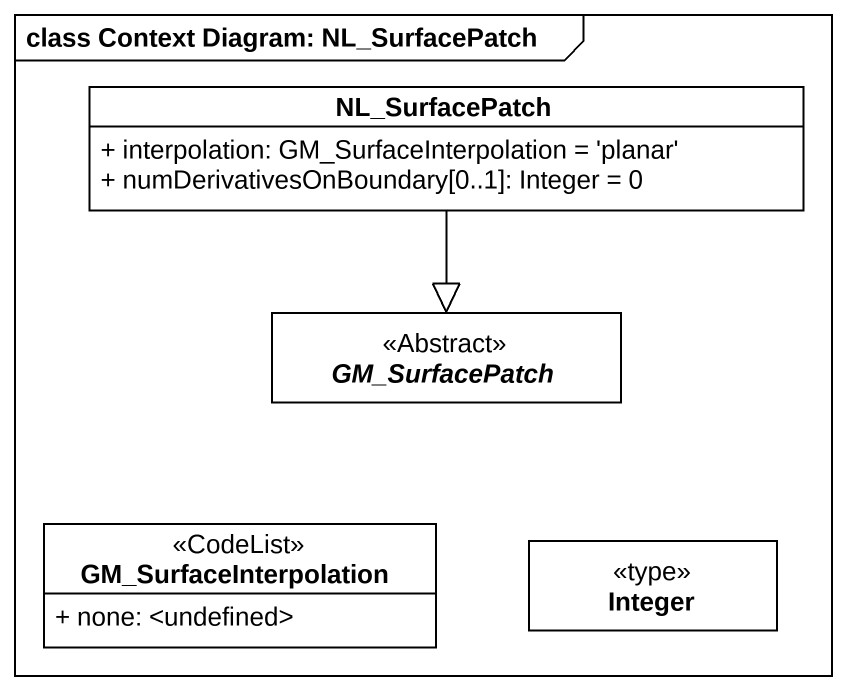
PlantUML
@startuml
mainframe class Context Diagram: NL_SurfacePatch
hide circle
hide empty members
skinparam classAttributeIconSize 0
class NL_SurfacePatch {
  + interpolation: GM_SurfaceInterpolation = 'planar'
  + numDerivativesOnBoundary[0..1]: Integer = 0
}
abstract class GM_SurfacePatch <<Abstract>>
class GM_SurfaceInterpolation <<CodeList>> {
  + none: <undefined>
}
class Integer <<type>>
NL_SurfacePatch --|> GM_SurfacePatch
@enduml
